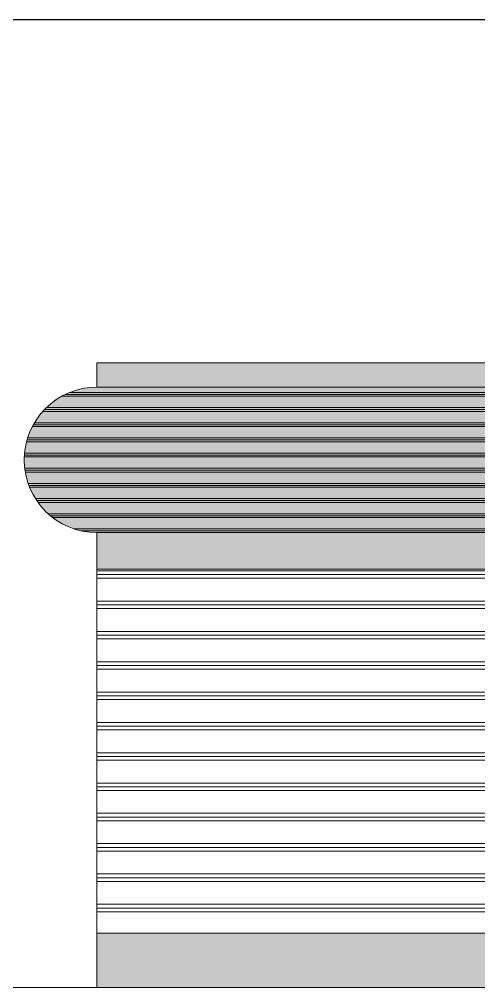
# Model space of a CAD drawing. Header units: inches. Extents: x 4 to 844, y 19 to 530.
# Drawn here: x 418.42 to 431.64, y 254.58 to 282.44 of the extents above; entities that cross this region are included whole.
import ezdxf

# ---------------------------------------------------------------- set-up
doc = ezdxf.new("R2010")
doc.units = ezdxf.units.IN
doc.header["$MEASUREMENT"] = 0

msp = doc.modelspace()

# ---------------------------------------------------------------- hatches: boundary and pattern name
at = {"lineweight": 0, "true_color": 0x22346e}
h = msp.add_hatch(color=159, dxfattribs=at)
h.dxf.hatch_style = 1
h.paths.add_polyline_path([(420.65076, 272.55618), (420.65076, 271.85796), (526.7792, 271.85796), (526.7792, 272.55618)])
h.paths.add_polyline_path([(526.7792, 266.62136), (526.7792, 267.66868), (420.65076, 267.66868), (420.65076, 266.62136)])
at = {"lineweight": 0}
h = msp.add_hatch(color=256, dxfattribs=at)
h.dxf.hatch_style = 1
h.paths.add_polyline_path([(526.7792, 267.66868, 1), (526.7792, 271.85796), (420.65076, 271.85796, 1), (420.65076, 267.66868)])
at = {"lineweight": 0, "true_color": 0x4554a5}
h = msp.add_hatch(dxfattribs=at)
h.set_pattern_fill('PLAST', color=175, scale=1.745534)
h.set_pattern_definition([(0, (-60.20164, 179.07923), (0, 0.43638338), []), (0, (-60.20164, 179.13377), (0, 0.43638338), []), (0, (-60.20164, 179.18832), (0, 0.43638338), [])])
h.paths.add_polyline_path([(526.7792, 267.66868, 1), (526.7792, 271.85796), (420.65076, 271.85796, 1), (420.65076, 267.66868)])
h = msp.add_hatch(dxfattribs=at)
h.set_pattern_fill('PLAST', color=175, scale=3.491067)
h.set_pattern_definition([(0, (-60.20164, 179.0792), (0, 0.8727668), []), (0, (-60.20164, 179.1883), (0, 0.8727668), []), (0, (-60.20164, 179.2974), (0, 0.8727668), [])])
h.paths.add_polyline_path([(420.65076, 266.62136), (420.65076, 256.14816), (445.08823, 256.14816), (445.08823, 266.62136)])
h.paths.add_polyline_path([(436.01146, 263.82851), (442.99359, 263.82851), (442.99359, 257.19548), (436.01146, 257.19548)], flags=16)
at = {"lineweight": 0, "true_color": 0x636466}
h = msp.add_hatch(color=251, dxfattribs=at)
h.dxf.hatch_style = 1
h.paths.add_polyline_path([(462.89267, 254.57718), (462.89267, 255.10084), (463.93999, 255.10084), (463.93999, 255.6245), (464.98731, 255.6245), (464.98731, 256.14816), (420.65076, 256.14816), (420.65076, 254.57718)])
h.paths.add_polyline_path([(526.7792, 254.57718), (526.7792, 256.14816), (478.95158, 256.14816), (478.95158, 255.6245), (479.9989, 255.6245), (479.9989, 255.10084), (481.04622, 255.10084), (481.04622, 254.57718)])

# ---------------------------------------------------------------- linework, layer by layer
at = {"color": 240, "true_color": 0xed1f24}
msp.add_line((396.64954, 282.43805), (551.68661, 282.43805), dxfattribs=at)
at = {"lineweight": 0}
for p, q in [((420.65076, 272.55618), (526.7792, 272.55618)), ((420.65076, 271.85796), (420.65076, 272.55618)), ((420.65076, 271.85796), (526.7792, 271.85796)), ((420.65076, 267.66868), (526.7792, 267.66868)), ((420.65076, 266.62136), (526.7792, 266.62136)), ((420.65076, 256.14816), (526.7792, 256.14816)), ((551.96645, 254.57718), (396.64954, 254.57718))]:
    msp.add_line(p, q, dxfattribs=at)
at = {"color": 40, "lineweight": 0, "true_color": 0xf8d731}
msp.add_line((420.65076, 254.57718), (420.65076, 267.66868), dxfattribs=at)
at = {"lineweight": 0}
msp.add_arc((420.65076, 269.76332), 2.09464, 90, 270, dxfattribs=at)

doc.saveas('drawing.dxf')
